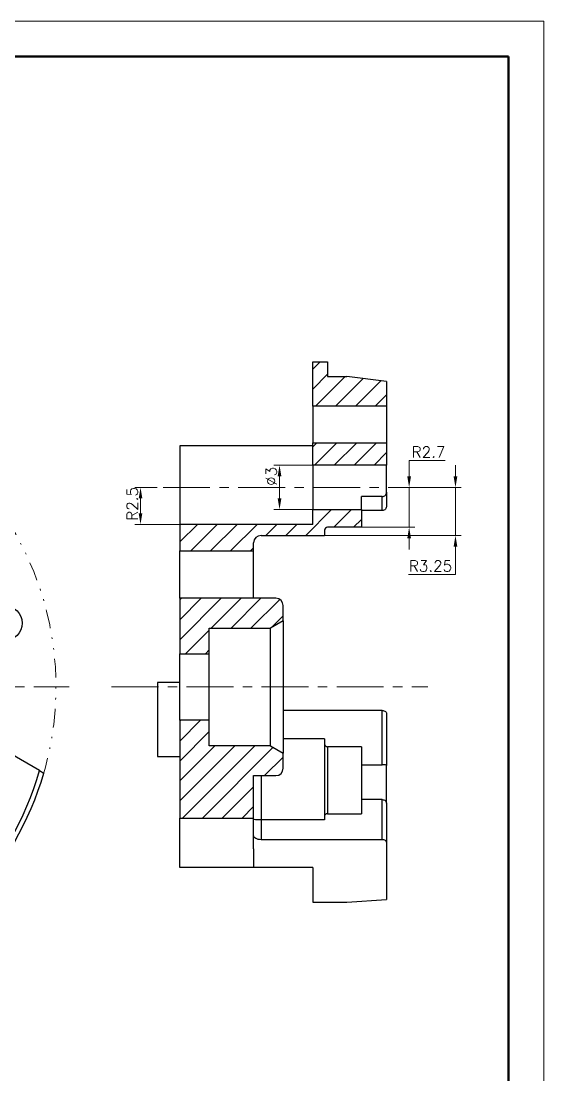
# Model space of a CAD drawing. Header units: millimetres. Extents: x 2517 to 6633, y 792 to 3241.
# Drawn here: x 4198.3 to 4233.7, y 956.4 to 1027.7 of the extents above; entities that cross this region are included whole.
import ezdxf

# ---------------------------------------------------------------- set-up
doc = ezdxf.new("R2010")
doc.units = ezdxf.units.MM
doc.linetypes.add('CENTER', pattern=[50.8, 31.75, -6.35, 6.35, -6.35])
doc.linetypes.add('DIVIDE', pattern=[31.75, 12.7, -6.35, 0, -6.35, 0, -6.35])
for name, color, linetype, lineweight in [('中心线', 1, 'CENTER', 9), ('双点划线', 5, 'DIVIDE', 9), ('填充', 3, 'Continuous', 9), ('实线', 7, 'Continuous', 25), ('尺寸标注', 2, 'Continuous', 9), ('引导线', 6, 'Continuous', 9), ('粗实线', 9, 'Continuous', 50)]:
    doc.layers.add(name, color=color, linetype=linetype, lineweight=lineweight)
doc.styles.add('st', font='txt.shx')
doc.dimstyles.new('st0.3', dxfattribs={"dimscale": 0.3, "dimtxt": 2.5, "dimasz": 2.5, "dimexe": 1.25, "dimexo": 0, "dimtad": 1, "dimtoh": 1, "dimdec": 3, "dimdsep": 46, "dimtxsty": 'st', "dimcen": 0, "dimclrd": 256, "dimclre": 256, "dimclrt": 256, "dimadec": 4, "dimazin": 2, "dimtfac": 1, "dimtdec": 3, "dimtmove": 0, "dimatfit": 1, "dimfxl": 1, "dimlwd": -1, "dimlwe": -1, "dimarcsym": 0})
pattern_1 = [(45, (77.1009, -105.9608), (-0.6735192, 0.6735192), [])]
pattern_2 = [(45, (77.1009, -107.1828), (-0.6735192, 0.6735192), [])]

# ---------------------------------------------------------------- blocks, each defined once
blk = doc.blocks.new('*D382')
at = {"layer": 'Defpoints', "color": 0, "ltscale": 0.1, "transparency": 16777216}
for p in [(4218.083, 997.683), (4215.836, 994.683), (4218.083, 994.683)]:
    blk.add_point(p, dxfattribs=at)
at = {"layer": '尺寸标注', "ltscale": 0.1, "transparency": 16777216}
for p, q in [((4218.083, 997.683), (4215.461, 997.683)), ((4215.836, 996.933), (4215.836, 995.433)), ((4218.083, 994.683), (4215.461, 994.683))]:
    blk.add_line(p, q, dxfattribs=at)
for points in [[(4215.711, 996.933), (4215.961, 996.933), (4215.836, 997.683)], [(4215.711, 995.433), (4215.961, 995.433), (4215.836, 994.683)]]:
    blk.add_solid(points, dxfattribs=at)
at = {"layer": '尺寸标注', "ltscale": 0.1, "transparency": 16777216, "insert": (4215.273, 996.93), "char_height": 0.75, "attachment_point": 5, "rotation": 90, "style": 'st'}
blk.add_mtext('%%c3', dxfattribs=at)
blk = doc.blocks.new('*D383')
at = {"layer": 'Defpoints', "color": 0, "ltscale": 0.1, "transparency": 16777216}
for p in [(4224.083, 996.183), (4224.606, 996.183), (4221.383, 993.483)]:
    blk.add_point(p, dxfattribs=at)
at = {"layer": '尺寸标注', "ltscale": 0.1, "transparency": 16777216}
for p, q in [((4224.606, 996.933), (4224.606, 998.009)), ((4224.606, 998.009), (4227.044, 998.009)), ((4224.083, 996.183), (4224.981, 996.183)), ((4224.606, 993.483), (4224.606, 996.183)), ((4221.383, 993.483), (4224.981, 993.483)), ((4224.606, 992.733), (4224.606, 991.983))]:
    blk.add_line(p, q, dxfattribs=at)
for points in [[(4224.481, 996.933), (4224.731, 996.933), (4224.606, 996.183)], [(4224.481, 992.733), (4224.731, 992.733), (4224.606, 993.483)]]:
    blk.add_solid(points, dxfattribs=at)
at = {"layer": '尺寸标注', "ltscale": 0.1, "transparency": 16777216, "insert": (4225.919, 998.571), "char_height": 0.75, "attachment_point": 5, "style": 'st'}
blk.add_mtext('R2.7', dxfattribs=at)
blk = doc.blocks.new('*D384')
at = {"layer": 'Defpoints', "color": 0, "ltscale": 0.1, "transparency": 16777216}
for p in [(4226.367, 996.183), (4227.741, 996.183), (4218.883, 992.933)]:
    blk.add_point(p, dxfattribs=at)
at = {"layer": '尺寸标注', "ltscale": 0.1, "transparency": 16777216}
for p, q in [((4227.741, 996.933), (4227.741, 997.683)), ((4226.367, 996.183), (4228.116, 996.183)), ((4227.741, 996.183), (4227.741, 992.933)), ((4218.883, 992.933), (4228.116, 992.933)), ((4227.741, 992.183), (4227.741, 990.3)), ((4227.741, 990.3), (4224.554, 990.3))]:
    blk.add_line(p, q, dxfattribs=at)
for points in [[(4227.616, 996.933), (4227.866, 996.933), (4227.741, 996.183)], [(4227.616, 992.183), (4227.866, 992.183), (4227.741, 992.933)]]:
    blk.add_solid(points, dxfattribs=at)
at = {"layer": '尺寸标注', "ltscale": 0.1, "transparency": 16777216, "insert": (4226.054, 990.863), "char_height": 0.75, "attachment_point": 5, "style": 'st'}
blk.add_mtext('R3.25', dxfattribs=at)
blk = doc.blocks.new('*D385')
at = {"layer": 'Defpoints', "color": 0, "ltscale": 0.1, "transparency": 16777216}
for p in [(4206.429, 996.183), (4207.547, 996.183), (4209.083, 993.683)]:
    blk.add_point(p, dxfattribs=at)
at = {"layer": '尺寸标注', "ltscale": 0.1, "transparency": 16777216}
for p, q in [((4207.547, 996.183), (4206.054, 996.183)), ((4206.429, 994.433), (4206.429, 995.433)), ((4209.083, 993.683), (4206.054, 993.683))]:
    blk.add_line(p, q, dxfattribs=at)
for points in [[(4206.304, 995.433), (4206.554, 995.433), (4206.429, 996.183)], [(4206.304, 994.433), (4206.554, 994.433), (4206.429, 993.683)]]:
    blk.add_solid(points, dxfattribs=at)
at = {"layer": '尺寸标注', "ltscale": 0.1, "transparency": 16777216, "insert": (4205.867, 995.066), "char_height": 0.75, "attachment_point": 5, "rotation": 90, "style": 'st'}
blk.add_mtext('R2.5', dxfattribs=at)

msp = doc.modelspace()

# ---------------------------------------------------------------- hatches: boundary and pattern name
at = {"layer": '填充'}
h = msp.add_hatch(dxfattribs=at)
h.set_pattern_fill('ANSI31', color=256, scale=0.3, style=0)
h.set_pattern_definition(pattern_1)
h.paths.add_polyline_path([(4218.0827, 1004.6834), (4218.0827, 1001.6834), (4223.0827, 1001.6834), (4223.0827, 1003.3519), (4220.3827, 1003.6834), (4219.0827, 1003.6834), (4219.0827, 1004.6834)], flags=0)
h = msp.add_hatch(dxfattribs=at)
h.set_pattern_fill('ANSI31', color=256, scale=0.3, style=0)
h.set_pattern_definition(pattern_2)
h.paths.add_polyline_path([(4223.0827, 997.6834), (4223.0827, 999.1834), (4218.0827, 999.1834), (4218.0827, 997.6834)], flags=0)
h = msp.add_hatch(dxfattribs=at)
h.set_pattern_fill('ANSI31', color=256, scale=0.3, style=0)
h.set_pattern_definition(pattern_1)
edge = h.paths.add_edge_path(flags=0)
edge.add_line((4209.0827, 993.6834), (4209.0827, 991.8834))
edge.add_line((4209.0827, 991.8834), (4214.0827, 991.8834))
edge.add_line((4214.0827, 991.8834), (4214.0827, 992.4334))
edge.add_arc((4214.5827, 992.4334), 0.5, 90, 180, ccw=False)
edge.add_line((4214.5827, 992.9334), (4218.8827, 992.9334))
edge.add_line((4218.8827, 992.9334), (4218.8827, 993.2834))
edge.add_arc((4219.0827, 993.2834), 0.2, 90, 180, ccw=False)
edge.add_line((4219.0827, 993.4834), (4221.3827, 993.4834))
edge.add_line((4221.3827, 993.4834), (4221.3827, 994.6834))
edge.add_line((4221.3827, 994.6834), (4218.0827, 994.6834))
edge.add_line((4218.0827, 994.6834), (4218.0827, 993.6834))
edge.add_line((4218.0827, 993.6834), (4209.0827, 993.6834))
h = msp.add_hatch(dxfattribs=at)
h.set_pattern_fill('ANSI31', color=256, scale=0.3, style=0)
h.set_pattern_definition(pattern_2)
edge = h.paths.add_edge_path()
edge.add_line((4215.5827, 988.6834), (4209.0827, 988.6834))
edge.add_line((4209.0827, 988.6834), (4209.0827, 984.9334))
edge.add_line((4209.0827, 984.9334), (4211.0827, 984.9334))
edge.add_line((4211.0827, 984.9334), (4211.0827, 986.6584))
edge.add_line((4211.0827, 986.6584), (4215.2167, 986.6584))
edge.add_line((4215.2167, 986.6584), (4216.0827, 987.1584))
edge.add_line((4216.0827, 987.1584), (4216.0827, 988.1834))
edge.add_arc((4215.5827, 988.1834), 0.5, 0, 90)
h = msp.add_hatch(dxfattribs=at)
h.set_pattern_fill('ANSI31', color=256, scale=0.3, style=0)
h.set_pattern_definition(pattern_1)
edge = h.paths.add_edge_path()
edge.add_line((4209.0827, 980.4334), (4209.0827, 973.8159))
edge.add_line((4209.0827, 973.8159), (4214.0827, 973.8159))
edge.add_line((4214.0827, 973.8159), (4214.0827, 976.6834))
edge.add_line((4214.0827, 976.6834), (4215.5827, 976.6834))
edge.add_arc((4215.5827, 977.1834), 0.5, 270, 360)
edge.add_line((4216.0827, 977.1834), (4216.0827, 978.2084))
edge.add_line((4216.0827, 978.2084), (4215.2167, 978.7084))
edge.add_line((4215.2167, 978.7084), (4211.0827, 978.7084))
edge.add_line((4211.0827, 978.7084), (4211.0827, 980.4334))
edge.add_line((4211.0827, 980.4334), (4209.0827, 980.4334))

# ---------------------------------------------------------------- linework, layer by layer
at = {"layer": '中心线', "ltscale": 0.1}
for p, q in [((4226.3674, 996.1834), (4207.5473, 996.1834)), ((4158.5644, 982.6834), (4201.5983, 982.6834)), ((4204.4625, 982.6834), (4225.863, 982.6834))]:
    msp.add_line(p, q, dxfattribs=at)
at = {"layer": '双点划线', "ltscale": 0.1}
msp.add_arc((4179.7069, 982.6834), 21, 103.888886, 76.111114, dxfattribs=at)
at = {"layer": '实线'}
for p, q in [((4218.0827, 1004.6834), (4219.0827, 1004.6834)), ((4218.0827, 1001.6834), (4218.0827, 1004.6834)), ((4219.0827, 1004.6834), (4219.0827, 1003.6834)), ((4219.0827, 1003.6834), (4220.3827, 1003.6834)), ((4223.0827, 1003.3519), (4220.3827, 1003.6834)), ((4223.0827, 1003.3519), (4223.0827, 1001.6834)), ((4223.0827, 1001.6834), (4218.0827, 1001.6834)), ((4218.0827, 1001.6834), (4218.0827, 1001.4834)), ((4223.0827, 1001.6834), (4223.0827, 1001.4834)), ((4218.0827, 1001.4834), (4218.0827, 999.1876)), ((4223.0827, 1001.4834), (4223.0827, 999.1876)), ((4218.0827, 998.9929), (4209.0827, 998.9929)), ((4209.0827, 998.9929), (4209.0827, 996.1834)), ((4218.0827, 999.1876), (4223.0827, 999.1876)), ((4218.0827, 999.1834), (4218.0827, 999.1876)), ((4223.0827, 999.1834), (4218.0827, 999.1834)), ((4218.0827, 997.6834), (4218.0827, 999.1834)), ((4223.0827, 999.1876), (4223.0827, 999.1834)), ((4223.0827, 999.1834), (4223.0827, 997.6834)), ((4218.0827, 997.6834), (4218.0827, 994.6834)), ((4223.0827, 997.6834), (4218.0827, 997.6834)), ((4223.0827, 995.8524), (4223.0827, 997.6834)), ((4209.0827, 996.1834), (4209.0827, 993.6834)), ((4222.7827, 995.5613), (4221.3827, 995.5613)), ((4221.3827, 994.6834), (4221.3827, 995.5613)), ((4222.7827, 994.612), (4222.7827, 995.5613)), ((4223.0827, 995.8524), (4223.0827, 994.9371)), ((4218.0827, 993.6834), (4218.0827, 994.6834)), ((4218.0827, 994.6834), (4221.3827, 994.6834)), ((4221.3827, 994.6834), (4221.3827, 993.4834)), ((4222.7827, 994.612), (4221.3827, 994.612)), ((4218.0827, 993.6834), (4209.0827, 993.6834)), ((4209.0827, 993.6834), (4209.0827, 991.8834)), ((4218.8827, 993.2834), (4218.8827, 992.9334)), ((4221.3827, 993.4834), (4219.0827, 993.4834)), ((4214.0827, 991.8834), (4214.0827, 992.4334)), ((4214.5827, 992.9334), (4218.8827, 992.9334)), ((4209.0827, 991.8834), (4214.0827, 991.8834)), ((4209.0827, 991.4498), (4209.0827, 991.8834)), ((4214.0827, 991.4498), (4214.0827, 991.8834)), ((4209.0827, 991.164), (4209.0827, 991.4498)), ((4209.0827, 988.6834), (4209.0827, 991.164)), ((4214.0827, 991.164), (4214.0827, 991.4498)), ((4214.0827, 988.6834), (4214.0827, 991.164)), ((4209.0827, 988.6834), (4209.0827, 984.9334)), ((4215.5827, 988.6834), (4209.0827, 988.6834)), ((4216.0827, 987.1584), (4216.0827, 988.1834)), ((4211.0827, 986.6584), (4215.2167, 986.6584)), ((4211.0827, 984.9334), (4211.0827, 986.6584)), ((4216.0827, 987.1584), (4215.2167, 986.6584)), ((4215.2167, 978.7084), (4215.2167, 986.6584)), ((4216.0827, 987.1584), (4216.0827, 978.2084)), ((4209.0827, 984.9334), (4211.0827, 984.9334)), ((4209.0827, 980.4334), (4209.0827, 984.9334)), ((4211.0827, 980.4334), (4211.0827, 984.9334)), ((4209.0827, 982.9752), (4207.5827, 982.9752)), ((4207.5827, 982.9752), (4207.5827, 977.9752)), ((4199.5863, 977.0267), (4192.8393, 980.9221)), ((4222.7827, 981.0846), (4216.0827, 981.0846)), ((4222.7827, 977.4265), (4222.7827, 981.0846)), ((4223.0827, 980.9221), (4223.0827, 977.3659)), ((4211.0827, 980.4334), (4209.0827, 980.4334)), ((4209.0827, 980.4334), (4209.0827, 973.8159)), ((4211.0827, 978.7084), (4211.0827, 980.4334)), ((4218.8827, 979.1834), (4216.0827, 979.1834)), ((4218.8827, 979.1834), (4218.8827, 973.7015)), ((4215.2167, 978.7084), (4211.0827, 978.7084)), ((4215.2167, 978.7084), (4216.0827, 978.2084)), ((4216.0827, 977.1834), (4216.0827, 978.2084)), ((4221.3827, 978.6334), (4219.0827, 978.6334)), ((4219.0827, 978.6334), (4219.0827, 974.1069)), ((4221.3827, 978.6334), (4221.3827, 974.1069)), ((4207.5827, 977.9752), (4209.0827, 977.9752)), ((4221.3827, 977.4265), (4222.7827, 977.4265)), ((4223.0827, 974.8221), (4223.0827, 977.3659)), ((4199.5863, 977.0267), (4199.8822, 976.8559)), ((4214.0827, 976.6834), (4215.5827, 976.6834)), ((4214.0827, 973.8159), (4214.0827, 976.6834)), ((4214.5827, 976.6834), (4214.5827, 973.7015)), ((4222.7827, 975.0624), (4221.3827, 975.0624)), ((4222.7827, 972.3536), (4222.7827, 975.0624)), ((4223.0827, 974.8319), (4223.0827, 972.1911)), ((4209.0827, 973.8159), (4214.0827, 973.8159)), ((4209.0827, 970.4623), (4209.0827, 973.8159)), ((4214.0827, 971.7397), (4214.0827, 973.8159)), ((4219.0827, 974.1069), (4221.3827, 974.1069)), ((4214.5827, 973.7015), (4214.5827, 972.3536)), ((4218.8827, 973.7015), (4214.5827, 973.7015)), ((4222.7827, 972.3536), (4214.5827, 972.3536)), ((4214.0827, 971.7397), (4214.0827, 970.4623)), ((4223.0827, 972.1911), (4223.0827, 968.2957)), ((4214.0827, 970.4623), (4209.0827, 970.4623)), ((4218.0827, 970.4623), (4214.0827, 970.4623)), ((4218.0827, 970.4623), (4218.0827, 968.1249)), ((4218.0827, 968.1249), (4220.3827, 968.1249)), ((4220.3827, 968.1249), (4223.0827, 968.2957))]:
    msp.add_line(p, q, dxfattribs=at)
at = {"layer": '实线', "color": 1, "ltscale": 0.1}
msp.add_circle((4197.2404, 986.9998), 1.1781, dxfattribs=at)
at = {"layer": '实线'}
for centre, radius, start, end in [((4219.0827, 993.2834), 0.2, 90, 180), ((4214.5827, 992.4334), 0.5, 90, 180), ((4215.5827, 988.1834), 0.5, 0, 90), ((4219.0827, 978.8334), 0.2, 180, 270), ((4179.7069, 982.6834), 20.6685, 315.883759, 344.116241), ((4179.7069, 982.6834), 21, 316.111114, 343.888886), ((4215.5827, 977.1834), 0.5, 270, 0)]:
    msp.add_arc(centre, radius, start, end, dxfattribs=at)
for points, knots in [([(4222.7827, 995.5613), (4222.8628, 995.5613), (4222.9405, 995.5931), (4223.0501, 995.6995), (4223.0827, 995.7742), (4223.0827, 995.8524)], [0, 0, 0, 0, 0.5, 0.5, 1, 1, 1, 1]), ([(4223.0827, 994.9371), (4223.0827, 994.8545), (4223.0535, 994.7735), (4222.9446, 994.6506), (4222.8655, 994.612), (4222.7827, 994.612)], [0, 0, 0, 0, 0.5, 0.5, 1, 1, 1, 1]), ([(4222.7827, 981.0846), (4222.8653, 981.0846), (4222.9448, 981.0651), (4223.053, 981.0041), (4223.0827, 980.9633), (4223.0827, 980.9221)], [0, 0, 0, 0, 0.5, 0.5, 1, 1, 1, 1]), ([(4223.0827, 977.3659), (4223.0827, 977.3897), (4223.0503, 977.4059), (4222.9406, 977.4238), (4222.8629, 977.4265), (4222.7827, 977.4265)], [0, 0, 0, 0, 0.5, 0.5, 1, 1, 1, 1]), ([(4222.7827, 975.0624), (4222.8628, 975.0624), (4222.9405, 975.0333), (4223.0501, 974.9448), (4223.0827, 974.8863), (4223.0827, 974.8319)], [0, 0, 0, 0, 0.5, 0.5, 1, 1, 1, 1]), ([(4219.0827, 974.1069), (4219.0298, 974.1069), (4218.978, 974.0905), (4218.9044, 974.0352), (4218.8827, 973.9965), (4218.8827, 973.9574)], [0, 0, 0, 0, 0.5, 0.5, 1, 1, 1, 1]), ([(4214.5827, 973.7015), (4214.5044, 973.7015), (4214.429, 973.7016), (4214.3002, 973.7027), (4214.2474, 973.7039), (4214.1216, 973.7108), (4214.0827, 973.72), (4214.0827, 973.7334)], [0, 0, 0, 0, 0.25, 0.25, 0.5, 0.5, 1, 1, 1, 1]), ([(4214.5827, 972.3536), (4214.4445, 972.3536), (4214.3116, 972.3862), (4214.1315, 972.4886), (4214.0827, 972.557), (4214.0827, 972.626)], [0, 0, 0, 0, 0.5, 0.5, 1, 1, 1, 1]), ([(4223.0827, 972.1911), (4223.0827, 972.2323), (4223.0535, 972.2728), (4222.9446, 972.3343), (4222.8655, 972.3536), (4222.7827, 972.3536)], [0, 0, 0, 0, 0.5, 0.5, 1, 1, 1, 1])]:
    msp.add_open_spline(points, degree=3, knots=knots, dxfattribs=at)
at = {"layer": '引导线'}
for p in [(4032.1107, 1027.726), (4233.7268, 885.1546)]:
    msp.add_line(p, (4233.7268, 1027.726), dxfattribs=at)
at = {"layer": '粗实线'}
for p in [(4044.1116, 1025.3258), (4231.3266, 887.5548)]:
    msp.add_line(p, (4231.3266, 1025.3258), dxfattribs=at)

# ---------------------------------------------------------------- dimensions: what is measured, and where the dimension line sits
at = {"layer": '尺寸标注', "ltscale": 0.1}
for base, p1, p2, text, picture, middle in [((4224.6064, 996.1834), (4221.3827, 993.4834), (4224.0827, 996.1834), 'R<>', '*D383', (4225.9189, 998.0086)), ((4215.8358, 994.6834), (4218.0827, 997.6834), (4218.0827, 994.6834), '%%c<>', '*D382', (4215.8358, 996.9303)), ((4227.7412, 996.1834), (4218.8827, 992.9334), (4226.3674, 996.1834), 'R<>', '*D384', (4226.0537, 990.3001)), ((4206.4295, 996.1834), (4209.0827, 993.6834), (4207.5473, 996.1834), 'R<>', '*D385', (4206.4295, 995.0656))]:
    dim = msp.add_linear_dim(base=base, p1=p1, p2=p2, angle=90, text=text, dimstyle='st0.3', dxfattribs=at)
    dim.commit()
    dim.dimension.update_dxf_attribs({"geometry": picture, "text_midpoint": middle, "dimtype": 160})

doc.saveas('drawing.dxf')
